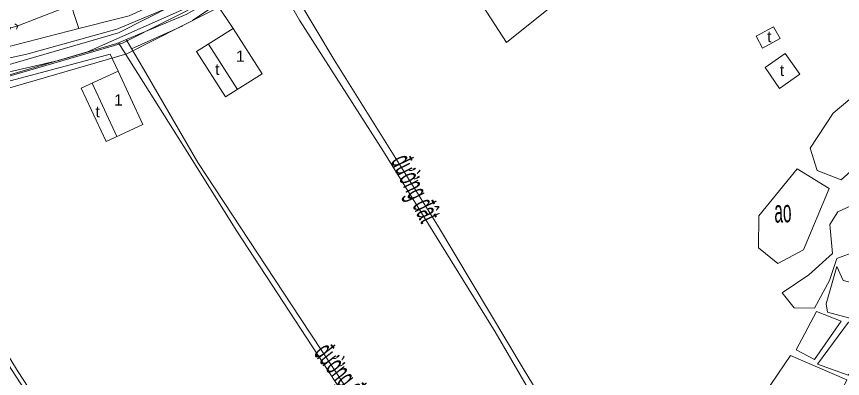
# Model space of a CAD drawing. Header units: metres. Extents: x 0 to 551036, y 0 to 1845929.
# Drawn here: x 547972.4 to 548192.6, y 1842076.3 to 1842172.9 of the extents above; entities that cross this region are included whole.
import ezdxf

# ---------------------------------------------------------------- set-up
doc = ezdxf.new("R2010")
doc.units = ezdxf.units.M
doc.header["$MEASUREMENT"] = 0
doc.layers.get('Defpoints').update_dxf_attribs({"lineweight": 0})
for name, color, linetype, lineweight in [('BD HH1 KEM TMB$0$ao_ho_song_suoi', 7, 'Continuous', 0), ('BD HH1 KEM TMB$0$chamnha', 7, 'Continuous', 0), ('BD HH1 KEM TMB$0$Duong BT', 7, 'Continuous', 0), ('BD HH1 KEM TMB$0$duongdapcao', 7, 'Continuous', 0), ('BD HH1 KEM TMB$0$duongdat', 7, 'Continuous', 0), ('BD HH1 KEM TMB$0$duongdaydien', 7, 'Continuous', 0), ('BD HH1 KEM TMB$0$ghichuthuyetminh', 7, 'Continuous', 0), ('BD HH1 KEM TMB$0$Line7', 7, 'Continuous', 0), ('BD HH1 KEM TMB$0$nha', 7, 'Continuous', 0), ('BD HH1 KEM TMB$0$tuong_ke', 7, 'Continuous', 0), ('Level 10', 7, 'Continuous', 0)]:
    doc.layers.add(name, color=color, linetype=linetype, lineweight=lineweight)
doc.styles.add('BD HH1 KEM TMB$0$chamnha', font='', dxfattribs={"height": 4})
doc.styles.add('BD HH1 KEM TMB$0$ghichuduongdien', font='', dxfattribs={"height": 6})
doc.styles.get('BD HH1 KEM TMB$0$chamnha').set_extended_font_data('.VnArial')
doc.styles.get('BD HH1 KEM TMB$0$ghichuduongdien').set_extended_font_data('.VnArial Narrow')

# ---------------------------------------------------------------- blocks, each defined once
blk = doc.blocks.new('BD HH1 KEM TMB$0$caothe')
blk.add_hatch(color=256).paths.add_polyline_path([(1.8, 0, 1), (-1.8, 0, 1)])
for p, q in [((-80, 0), (-73.9, 7.3)), ((-10, 0), (-80, 0)), ((-80, 0), (-73.9, -7.3)), ((-60, 0), (-53.9, 7.3)), ((-60, 0), (-53.9, -7.3)), ((10, 0), (80, 0)), ((60, 0), (53.9, 7.3)), ((60, 0), (53.9, -7.3)), ((80, 0), (73.9, 7.3)), ((80, 0), (73.9, -7.3))]:
    blk.add_line(p, q)
for radius in [10, 1.81]:
    blk.add_circle((0, 0), radius)

msp = doc.modelspace()

# ---------------------------------------------------------------- linework, layer by layer
at = {"layer": 'BD HH1 KEM TMB$0$ao_ho_song_suoi', "flags": 128}
for points in [[(548200.62377, 1842155.94117), (548190.12698, 1842147.12276), (548183.97988, 1842137.72364), (548185.86116, 1842131.79273), (548192.22394, 1842129.33541), (548200.69567, 1842136.85255), (548206.98655, 1842151.67715), (548203.79917, 1842156.16163), (548200.62377, 1842155.94117)], [(548180.5169, 1842132.21214), (548170.30769, 1842119.70507), (548170.1639, 1842111.17165), (548175.30445, 1842106.97753), (548182.1705, 1842110.66621), (548188.97664, 1842127.00713), (548180.5169, 1842132.21214)]]:
    msp.add_lwpolyline(points, close=True, dxfattribs=at)
at = {"layer": 'BD HH1 KEM TMB$0$Duong BT', "flags": 128}
for points in [[(548163.05262, 1842242.22226), (548144.35329, 1842236.6833), (548125.85209, 1842229.82215), (548112.64722, 1842223.74606), (548090.86278, 1842210.00226), (548078.17316, 1842203.79712), (548062.7515, 1842198.3125), (548046.34727, 1842193.80114), (548039.67294, 1842190.80073), (548013.18762, 1842175.3711), (547999.18359, 1842169.53441), (547975.13443, 1842162.80769), (547951.37286, 1842157.69947), (547934.5732, 1842152.40843), (547923.65701, 1842148.06913), (547913.56763, 1842143.74596), (547882.16112, 1842127.14156), (547861.23943, 1842116.0863), (547836.92666, 1842103.12755), (547817.1553, 1842095.11033), (547803.73474, 1842090.21182), (547768.76939, 1842084.73258), (547761.33418, 1842084.07215)], [(547681.26017, 1842072.93528), (547699.10232, 1842076.57018), (547723.97828, 1842078.70488), (547745.79867, 1842079.44154), (547773.83805, 1842081.73218), (547797.21618, 1842085.6897), (547814.85463, 1842089.85156), (547835.41684, 1842098.33658), (547869.71116, 1842116.90361), (547897.53485, 1842131.56689), (547920.72126, 1842143.4556), (547936.23878, 1842149.19294), (547958.20296, 1842155.26903), (547983.57021, 1842161.16768), (547999.12368, 1842165.67367), (548017.8166, 1842173.44892), (548041.63809, 1842187.25186), (548053.20134, 1842192.02133), (548079.68298, 1842200.05468), (548089.62857, 1842205.23817), (548114.39669, 1842220.8532), (548132.19091, 1842229.30058), (548152.58536, 1842236.3553), (548165.74311, 1842239.09384)]]:
    msp.add_lwpolyline(points, dxfattribs=at)
at = {"layer": 'BD HH1 KEM TMB$0$duongdapcao', "flags": 128}
for points in [[(548195.79477, 1842122.80226), (548191.31326, 1842120.74822), (548189.16837, 1842117.43594), (548189.93525, 1842109.64994), (548183.56049, 1842103.99864), (548176.52668, 1842099.14314), (548179.67811, 1842095.14797), (548185.13022, 1842095.06732), (548189.12044, 1842102.45004), (548191.09757, 1842108.34331), (548196.34597, 1842110.2468), (548199.85688, 1842112.83317), (548200.26429, 1842118.23713), (548197.72397, 1842122.71623), (548195.79477, 1842122.80226)], [(548202.09764, 1842100.17554), (548192.78712, 1842102.42315), (548191.03766, 1842106.22474), (548188.19777, 1842096.28254), (548188.61716, 1842094.03492), (548198.79043, 1842091.23884), (548202.09764, 1842100.17554)], [(548185.64547, 1842094.22849), (548180.18138, 1842083.99592), (548185.08229, 1842081.40955), (548192.21196, 1842091.60448), (548185.64547, 1842094.22849)], [(548194.17711, 1842091.33025), (548185.93305, 1842080.19433), (548194.06927, 1842077.18317), (548203.16409, 1842086.55541), (548194.17711, 1842091.33025)], [(548171.99724, 1842072.47823), (548190.12698, 1842068.23034), (548193.68582, 1842075.93569), (548178.7195, 1842082.4527), (548171.99724, 1842072.47823)]]:
    msp.add_lwpolyline(points, close=True, dxfattribs=at)
at = {"layer": 'BD HH1 KEM TMB$0$duongdat', "flags": 128}
for points in [[(548039.7246, 1842186.14312), (548047.82113, 1842171.85193), (548070.21669, 1842136.89019), (548100.0295, 1842088.73312), (548115.58297, 1842062.05746), (548117.04485, 1842063.28881), (548107.72236, 1842078.52744), (548084.60784, 1842117.21548), (548057.10768, 1842161.34512), (548041.63809, 1842187.25186)], [(547999.60891, 1842165.8755), (548017.02575, 1842138.22909), (548031.11733, 1842115.61849), (548071.29513, 1842054.15317), (548098.28003, 1842011.02904), (548099.682, 1842012.73895), (548080.16228, 1842043.72164), (548048.13268, 1842092.35727), (548020.7883, 1842133.97582), (548006.24137, 1842158.91469), (548001.64173, 1842166.72104)], [(547945.83688, 1842117.5865), (547979.42422, 1842065.80528), (548010.44728, 1842016.56742), (548037.30038, 1841971.62584), (548038.942, 1841972.67437), (547995.93612, 1842042.62063), (547972.90611, 1842078.12572), (547952.16371, 1842111.75238), (547943.71595, 1842127.34589)]]:
    msp.add_lwpolyline(points, dxfattribs=at)
at = {"layer": 'BD HH1 KEM TMB$0$duongdaydien', "flags": 128}
msp.add_lwpolyline([(548039.29496, 1842196.27036), (547972.77183, 1842170.39802)], dxfattribs=at)
at = {"layer": 'BD HH1 KEM TMB$0$Line7', "color": 7, "flags": 128}
for points in [[(547244.75993, 1841942.61824), (547353.67218, 1841993.24214), (547454.85171, 1842006.55876), (547660.77425, 1842067.35435), (547814.77334, 1842095.50202), (547891.79164, 1842137.20629), (547999.58168, 1842168.55117), (548057.17261, 1842197.72398), (548110.3341, 1842221.87445), (548150.01338, 1842240.72661), (548178.72365, 1842245.05815), (548218.79285, 1842229.72757), (548265.29558, 1842214.16635), (548304.51484, 1842209.25956), (548346.56974, 1842211.63666)], [(547246.02445, 1841939.89777), (547354.51963, 1841990.32781), (547455.47598, 1842003.61505), (547661.47064, 1842064.43193), (547815.78218, 1842092.63671), (547892.93771, 1842134.41529), (548000.68788, 1842165.74858), (548058.47143, 1842195.01896), (548111.59832, 1842219.15371), (548150.89986, 1842237.82641), (548178.38974, 1842241.97382), (548217.78038, 1842226.90286), (548264.6268, 1842211.22663), (548304.41244, 1842206.24898), (548346.36613, 1842208.62036)], [(547247.28896, 1841937.17729), (547355.36708, 1841987.41347), (547456.10024, 1842000.67134), (547662.16704, 1842061.50952), (547816.79101, 1842089.7714), (547894.08378, 1842131.62429), (548001.79407, 1842162.94599), (548059.77025, 1842192.31394), (548112.86253, 1842216.43297), (548151.78634, 1842234.9262), (548178.05584, 1842238.8895), (548216.76791, 1842224.07815), (548263.95802, 1842208.28691), (548304.31004, 1842203.23841), (548346.16251, 1842205.60406)]]:
    msp.add_lwpolyline(points, dxfattribs=at)
at = {"layer": 'BD HH1 KEM TMB$0$nha', "flags": 128}
for points in [[(548037.89146, 1842157.60016), (548028.14544, 1842151.4086), (548020.41129, 1842163.49153), (548030.1986, 1842169.70933)], [(548037.89146, 1842157.60016), (548030.1986, 1842169.70933)], [(548023.59223, 1842165.51236), (548031.28509, 1842153.40319)], [(548006.12369, 1842144.06775), (547996.29987, 1842139.49452), (547989.66148, 1842153.75452), (547999.4853, 1842158.32775)], [(548006.12369, 1842144.06775), (547999.4853, 1842158.32775)], [(547992.54521, 1842155.09696), (547999.18359, 1842140.83697)]]:
    msp.add_lwpolyline(points, dxfattribs=at)
for points in [[(548171.25432, 1842164.42619), (548175.91556, 1842166.96417), (548174.18628, 1842170.14017), (548169.52503, 1842167.60219), (548171.25432, 1842164.42619)], [(548171.92535, 1842159.24269), (548177.32952, 1842162.98513), (548181.16537, 1842157.44607), (548175.7612, 1842153.70363), (548171.92535, 1842159.24269)]]:
    msp.add_lwpolyline(points, close=True, dxfattribs=at)
at = {"layer": 'BD HH1 KEM TMB$0$tuong_ke', "flags": 128}
for points in [[(548087.92703, 1842201.17311), (548082.25924, 1842198.13506), (548103.01318, 1842165.91564), (548116.4577, 1842176.66441), (548108.66375, 1842189.06044)], [(548030.1986, 1842169.70933), (548025.83299, 1842176.18047), (548019.3384, 1842171.82504)], [(548016.77411, 1842170.36248), (548003.10951, 1842164.22998)], [(547999.4853, 1842158.32775), (547997.39818, 1842162.79156), (547968.4601, 1842155.11847), (547947.55823, 1842150.31932), (547951.16915, 1842142.83186)]]:
    msp.add_lwpolyline(points, dxfattribs=at)
at = {"layer": 'Defpoints', "color": 1, "flags": 128}
msp.add_lwpolyline([(548178.13192, 1842242.67943), (548144.35329, 1842236.6833), (548090.86278, 1842210.00226), (548031.21187, 1842181.21057), (547991.34695, 1842163.42067), (547892.93771, 1842134.41529), (547815.78218, 1842092.63671), (547694.35719, 1842072.65998), (547635.21894, 1842059.80952), (547405.07827, 1841990.93223), (547366.72636, 1841990.53063)], dxfattribs=at)
at = {"layer": 'Level 10', "color": 5, "linetype": 'Continuous', "lineweight": 0, "flags": 128}
for points in [[(547963.39, 1842248.55), (547981.3336, 1842193.3608), (547985.98, 1842179.07), (547987.89, 1842173.17), (547989.04, 1842169.64)], [(547989.04, 1842169.64), (548000, 1842172.42), (548002.47, 1842173.05), (548016.73, 1842179.59), (548025.09, 1842184.39)], [(547948.48, 1842159.26), (547955.9, 1842161.16), (547989.04, 1842169.64)]]:
    msp.add_lwpolyline(points, dxfattribs=at)

# ---------------------------------------------------------------- block references
at = {"layer": 'BD HH1 KEM TMB$0$duongdaydien', "xscale": 0.1, "yscale": 0.1, "zscale": 0.1, "rotation": 15.98070190098047}
msp.add_blockref('BD HH1 KEM TMB$0$caothe', (547965.081, 1842168.19552), dxfattribs=at)

# ---------------------------------------------------------------- texts
at = {"layer": 'BD HH1 KEM TMB$0$chamnha', "style": 'BD HH1 KEM TMB$0$chamnha'}
for s, p in [('t', (548172.50051, 1842166.00167)), ('1', (548030.90165, 1842160.78053)), ('t', (548025.36567, 1842157.29081)), ('t', (548175.87962, 1842156.98432)), ('1', (547998.40472, 1842149.11228)), ('t', (547993.46788, 1842145.98283))]:
    msp.add_text(s, height=3, dxfattribs=at).set_placement(p)
at = {"layer": 'BD HH1 KEM TMB$0$ghichuthuyetminh', "linetype": 'ByBlock', "style": 'BD HH1 KEM TMB$0$ghichuduongdien', "width": 0.6}
for s, rotation, p in [('®\xadêng ®©t', 296.0809251, (548072.06197, 1842134.36446)), ('ao', 1.8202087, (548174.46998, 1842117.88671)), ('®\xadêng ®©t', 308.1915683, (548051.46295, 1842083.04398))]:
    msp.add_text(s, height=6, rotation=rotation, dxfattribs=at).set_placement(p)

doc.saveas('drawing.dxf')
